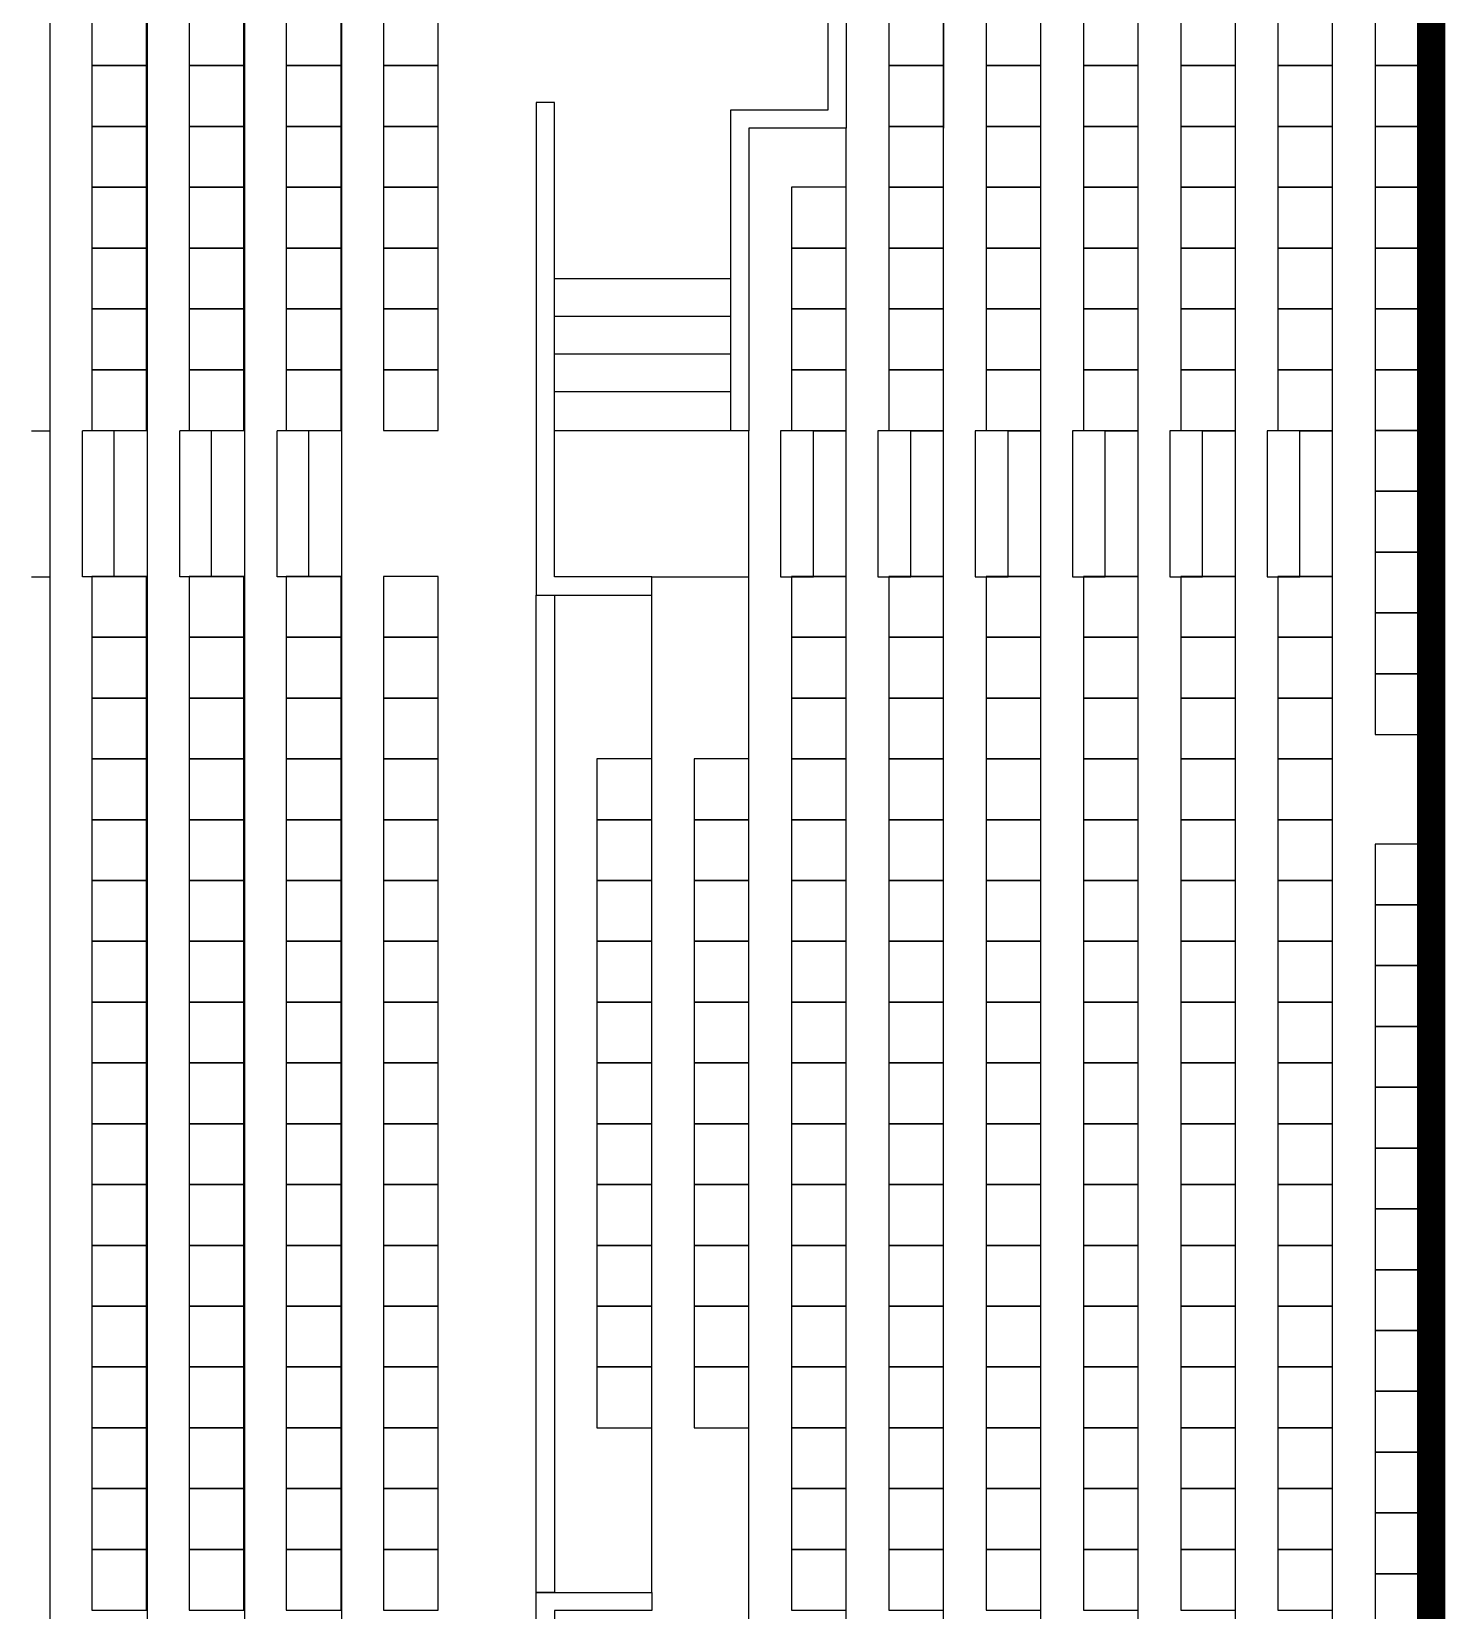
# Model space of a CAD drawing. Header units: millimetres. Extents: x -30921 to 91963, y -65754 to 26853.
# Drawn here: x 18778 to 30406, y -34769 to -21787 of the extents above; entities that cross this region are included whole.
import ezdxf

# ---------------------------------------------------------------- set-up
doc = ezdxf.new("R2010")
doc.units = ezdxf.units.MM
doc.header["$LTSCALE"] = 0.1
doc.header["$MEASUREMENT"] = 0
for name, color, linetype in [('GRADIN ESCALIER', 7, 'CONTINUOUS'), ('GRADINS_FIXES_BAS', 7, 'CONTINUOUS'), ('GRADINS_FIXES_HAUT', 7, 'CONTINUOUS'), ('SALLE CONTOUR', 7, 'CONTINUOUS')]:
    doc.layers.add(name, color=color, linetype=linetype)

msp = doc.modelspace()

# ---------------------------------------------------------------- linework, layer by layer
at = {"layer": 'GRADIN ESCALIER', "color": 7, "linetype": 'Continuous'}
for p, q in [((26278.371, 8359.876), (26278.371, -22580.124)), ((30288.371, -42480.124), (30288.371, 839.876)), ((27078.371, -50000.124), (27078.371, -20820.124)), ((27878.371, -50000.124), (27878.371, -20820.124)), ((28678.371, -49820.124), (28678.371, -20820.124)), ((29478.371, -47450.124), (29478.371, -20820.124)), ((30278.372, -42660.124), (30278.372, -20820.124)), ((25478.371, -38870.124), (25478.371, -22580.124)), ((26278.371, -50000.124), (26278.371, -22580.124)), ((24528.372, -23820.124), (23078.372, -23820.124)), ((24528.372, -24130.124), (23078.372, -24130.124)), ((24528.372, -24440.124), (23078.372, -24440.124)), ((24528.372, -24750.124), (23078.372, -24750.124)), ((18778.372, -25070.124), (18928.371, -25070.124)), ((19198.371, -26270.124), (19198.371, -25070.124)), ((19728.371, -25070.124), (19198.371, -25070.124)), ((19458.372, -26270.124), (19458.372, -25070.124)), ((19998.371, -26270.124), (19998.371, -25070.124)), ((20528.371, -25070.124), (19998.371, -25070.124)), ((20258.372, -26270.124), (20258.372, -25070.124)), ((20798.371, -26270.124), (20798.371, -25070.124)), ((21328.371, -25070.124), (20798.371, -25070.124)), ((21058.372, -26270.124), (21058.372, -25070.124)), ((24528.372, -25070.124), (23078.372, -25070.124)), ((24678.371, -35970.124), (24678.371, -25070.124)), ((25208.372, -25070.124), (25478.371, -25070.124)), ((26008.372, -25070.124), (26278.371, -25070.124)), ((26808.372, -25070.124), (27078.371, -25070.124)), ((27608.371, -25070.124), (27878.371, -25070.124)), ((28408.371, -25070.124), (28678.371, -25070.124)), ((29208.372, -25070.124), (29478.371, -25070.124)), ((18778.372, -26270.124), (18928.371, -26270.124)), ((19728.371, -26270.124), (19198.371, -26270.124)), ((20528.371, -26270.124), (19998.371, -26270.124)), ((21328.371, -26270.124), (20798.371, -26270.124)), ((23878.371, -26270.124), (24678.371, -26270.124)), ((23878.371, -34620.124), (23878.371, -26420.124))]:
    msp.add_line(p, q, dxfattribs=at)
for points in [[(18928.371, 8369.876), (18928.371, -50000.124)], [(19728.371, 8369.876), (19728.371, -50000.124)], [(20528.371, 8369.876), (20528.371, -50000.124)], [(21328.371, 8369.876), (21328.371, -50010.124)], [(25478.371, -26270.124), (25208.372, -26270.124), (25208.372, -25070.124), (24938.372, -25070.124), (24938.372, -26270.124), (25208.372, -26270.124)], [(26278.371, -26270.124), (26008.372, -26270.124), (26008.372, -25070.124), (25738.372, -25070.124), (25738.372, -26270.124), (26008.372, -26270.124)], [(27078.371, -26270.124), (26808.372, -26270.124), (26808.372, -25070.124), (26538.371, -25070.124), (26538.371, -26270.124), (26808.372, -26270.124)], [(27878.371, -26270.124), (27608.371, -26270.124), (27608.371, -25070.124), (27338.371, -25070.124), (27338.371, -26270.124), (27608.371, -26270.124)], [(28678.371, -26270.124), (28408.371, -26270.124), (28408.371, -25070.124), (28138.371, -25070.124), (28138.371, -26270.124), (28408.371, -26270.124)], [(29478.371, -26270.124), (29208.372, -26270.124), (29208.372, -25070.124), (28938.372, -25070.124), (28938.372, -26270.124), (29208.372, -26270.124)]]:
    msp.add_lwpolyline(points, dxfattribs=at)
for points in [[(24678.371, -25070.124), (24528.372, -25070.124), (24528.372, -22430.124), (25328.372, -22430.124), (25328.372, -19210.124), (24528.372, -19210.124), (24528.372, -16570.124), (24678.371, -16570.124), (24678.371, -19060.124), (25478.371, -19060.124), (25478.371, -19210.124), (25478.371, -22430.124), (25478.371, -22580.124), (24678.371, -22580.124)], [(23878.371, -26270.124), (23078.372, -26270.124), (23078.372, -22370.124), (22928.371, -22370.124), (22928.371, -26420.124), (23878.371, -26420.124)], [(23078.372, -34620.124), (22928.371, -34620.124), (22928.371, -26420.124), (23078.372, -26420.124)], [(23878.371, -34770.124), (23078.372, -34770.124), (23078.372, -38440.124), (22928.371, -38440.124), (22928.371, -34620.124), (23878.371, -34620.124)]]:
    msp.add_lwpolyline(points, close=True, dxfattribs=at)
at = {"layer": 'GRADINS_FIXES_BAS', "color": 7, "linetype": 'Continuous'}
for points in [[(19723.372, -21567.124), (19273.372, -21567.124), (19273.372, -22067.124), (19723.372, -22067.124)], [(20523.372, -21567.124), (20073.371, -21567.124), (20073.371, -22067.124), (20523.372, -22067.124)], [(21323.371, -21567.124), (20873.371, -21567.124), (20873.371, -22067.124), (21323.371, -22067.124)], [(22123.371, -21567.124), (21673.371, -21567.124), (21673.371, -22067.124), (22123.371, -22067.124)], [(19723.372, -22067.124), (19273.372, -22067.124), (19273.372, -22567.124), (19723.372, -22567.124)], [(20523.372, -22067.124), (20073.371, -22067.124), (20073.371, -22567.124), (20523.372, -22567.124)], [(21323.371, -22067.124), (20873.371, -22067.124), (20873.371, -22567.124), (21323.371, -22567.124)], [(22123.371, -22067.124), (21673.371, -22067.124), (21673.371, -22567.124), (22123.371, -22567.124)], [(19723.372, -22567.124), (19273.372, -22567.124), (19273.372, -23067.124), (19723.372, -23067.124)], [(20523.372, -22567.124), (20073.371, -22567.124), (20073.371, -23067.124), (20523.372, -23067.124)], [(21323.371, -22567.124), (20873.371, -22567.124), (20873.371, -23067.124), (21323.371, -23067.124)], [(22123.371, -22567.124), (21673.371, -22567.124), (21673.371, -23067.124), (22123.371, -23067.124)], [(19723.372, -23067.124), (19273.372, -23067.124), (19273.372, -23567.124), (19723.372, -23567.124)], [(20523.372, -23067.124), (20073.371, -23067.124), (20073.371, -23567.124), (20523.372, -23567.124)], [(21323.371, -23067.124), (20873.371, -23067.124), (20873.371, -23567.124), (21323.371, -23567.124)], [(22123.371, -23067.124), (21673.371, -23067.124), (21673.371, -23567.124), (22123.371, -23567.124)], [(19723.372, -23567.124), (19273.372, -23567.124), (19273.372, -24067.124), (19723.372, -24067.124)], [(20523.372, -23567.124), (20073.371, -23567.124), (20073.371, -24067.124), (20523.372, -24067.124)], [(21323.371, -23567.124), (20873.371, -23567.124), (20873.371, -24067.124), (21323.371, -24067.124)], [(22123.371, -23567.124), (21673.371, -23567.124), (21673.371, -24067.124), (22123.371, -24067.124)], [(19723.372, -24067.124), (19273.372, -24067.124), (19273.372, -24567.124), (19723.372, -24567.124)], [(20523.372, -24067.124), (20073.371, -24067.124), (20073.371, -24567.124), (20523.372, -24567.124)], [(21323.371, -24067.124), (20873.371, -24067.124), (20873.371, -24567.124), (21323.371, -24567.124)], [(22123.371, -24067.124), (21673.371, -24067.124), (21673.371, -24567.124), (22123.371, -24567.124)], [(19723.372, -24567.124), (19273.372, -24567.124), (19273.372, -25067.124), (19723.372, -25067.124)], [(20523.372, -24567.124), (20073.371, -24567.124), (20073.371, -25067.124), (20523.372, -25067.124)], [(21323.371, -24567.124), (20873.371, -24567.124), (20873.371, -25067.124), (21323.371, -25067.124)], [(22123.371, -24567.124), (21673.371, -24567.124), (21673.371, -25067.124), (22123.371, -25067.124)], [(19723.372, -26267.124), (19273.372, -26267.124), (19273.372, -26767.124), (19723.372, -26767.124)], [(20523.372, -26267.124), (20073.371, -26267.124), (20073.371, -26767.124), (20523.372, -26767.124)], [(21323.371, -26267.124), (20873.371, -26267.124), (20873.371, -26767.124), (21323.371, -26767.124)], [(22123.371, -26267.124), (21673.371, -26267.124), (21673.371, -26767.124), (22123.371, -26767.124)], [(19723.372, -26767.124), (19273.372, -26767.124), (19273.372, -27267.124), (19723.372, -27267.124)], [(20523.372, -26767.124), (20073.371, -26767.124), (20073.371, -27267.124), (20523.372, -27267.124)], [(21323.371, -26767.124), (20873.371, -26767.124), (20873.371, -27267.124), (21323.371, -27267.124)], [(22123.371, -26767.124), (21673.371, -26767.124), (21673.371, -27267.124), (22123.371, -27267.124)], [(19723.372, -27267.124), (19273.372, -27267.124), (19273.372, -27767.124), (19723.372, -27767.124)], [(20523.372, -27267.124), (20073.371, -27267.124), (20073.371, -27767.124), (20523.372, -27767.124)], [(21323.371, -27267.124), (20873.371, -27267.124), (20873.371, -27767.124), (21323.371, -27767.124)], [(22123.371, -27267.124), (21673.371, -27267.124), (21673.371, -27767.124), (22123.371, -27767.124)], [(19723.372, -27767.124), (19273.372, -27767.124), (19273.372, -28267.124), (19723.372, -28267.124)], [(20523.372, -27767.124), (20073.371, -27767.124), (20073.371, -28267.124), (20523.372, -28267.124)], [(21323.371, -27767.124), (20873.371, -27767.124), (20873.371, -28267.124), (21323.371, -28267.124)], [(22123.371, -27767.124), (21673.371, -27767.124), (21673.371, -28267.124), (22123.371, -28267.124)], [(19723.372, -28267.124), (19273.372, -28267.124), (19273.372, -28767.124), (19723.372, -28767.124)], [(20523.372, -28267.124), (20073.371, -28267.124), (20073.371, -28767.124), (20523.372, -28767.124)], [(21323.371, -28267.124), (20873.371, -28267.124), (20873.371, -28767.124), (21323.371, -28767.124)], [(22123.371, -28267.124), (21673.371, -28267.124), (21673.371, -28767.124), (22123.371, -28767.124)], [(19723.372, -28767.124), (19273.372, -28767.124), (19273.372, -29267.124), (19723.372, -29267.124)], [(20523.372, -28767.124), (20073.371, -28767.124), (20073.371, -29267.124), (20523.372, -29267.124)], [(21323.371, -28767.124), (20873.371, -28767.124), (20873.371, -29267.124), (21323.371, -29267.124)], [(22123.371, -28767.124), (21673.371, -28767.124), (21673.371, -29267.124), (22123.371, -29267.124)], [(19723.372, -29267.124), (19273.372, -29267.124), (19273.372, -29767.124), (19723.372, -29767.124)], [(20523.372, -29267.124), (20073.371, -29267.124), (20073.371, -29767.124), (20523.372, -29767.124)], [(21323.371, -29267.124), (20873.371, -29267.124), (20873.371, -29767.124), (21323.371, -29767.124)], [(22123.371, -29267.124), (21673.371, -29267.124), (21673.371, -29767.124), (22123.371, -29767.124)], [(19723.372, -29767.124), (19273.372, -29767.124), (19273.372, -30267.124), (19723.372, -30267.124)], [(20523.372, -29767.124), (20073.371, -29767.124), (20073.371, -30267.124), (20523.372, -30267.124)], [(21323.371, -29767.124), (20873.371, -29767.124), (20873.371, -30267.124), (21323.371, -30267.124)], [(22123.371, -29767.124), (21673.371, -29767.124), (21673.371, -30267.124), (22123.371, -30267.124)], [(19723.372, -30267.124), (19273.372, -30267.124), (19273.372, -30767.124), (19723.372, -30767.124)], [(20523.372, -30267.124), (20073.371, -30267.124), (20073.371, -30767.124), (20523.372, -30767.124)], [(21323.371, -30267.124), (20873.371, -30267.124), (20873.371, -30767.124), (21323.371, -30767.124)], [(22123.371, -30267.124), (21673.371, -30267.124), (21673.371, -30767.124), (22123.371, -30767.124)], [(19723.372, -30767.124), (19273.372, -30767.124), (19273.372, -31267.124), (19723.372, -31267.124)], [(20523.372, -30767.124), (20073.371, -30767.124), (20073.371, -31267.124), (20523.372, -31267.124)], [(21323.371, -30767.124), (20873.371, -30767.124), (20873.371, -31267.124), (21323.371, -31267.124)], [(22123.371, -30767.124), (21673.371, -30767.124), (21673.371, -31267.124), (22123.371, -31267.124)], [(19723.372, -31267.124), (19273.372, -31267.124), (19273.372, -31767.124), (19723.372, -31767.124)], [(20523.372, -31267.124), (20073.371, -31267.124), (20073.371, -31767.124), (20523.372, -31767.124)], [(21323.371, -31267.124), (20873.371, -31267.124), (20873.371, -31767.124), (21323.371, -31767.124)], [(22123.371, -31267.124), (21673.371, -31267.124), (21673.371, -31767.124), (22123.371, -31767.124)], [(19723.372, -31767.124), (19273.372, -31767.124), (19273.372, -32267.124), (19723.372, -32267.124)], [(20523.372, -31767.124), (20073.371, -31767.124), (20073.371, -32267.124), (20523.372, -32267.124)], [(21323.371, -31767.124), (20873.371, -31767.124), (20873.371, -32267.124), (21323.371, -32267.124)], [(22123.371, -31767.124), (21673.371, -31767.124), (21673.371, -32267.124), (22123.371, -32267.124)], [(19723.372, -32267.124), (19273.372, -32267.124), (19273.372, -32767.124), (19723.372, -32767.124)], [(20523.372, -32267.124), (20073.371, -32267.124), (20073.371, -32767.124), (20523.372, -32767.124)], [(21323.371, -32267.124), (20873.371, -32267.124), (20873.371, -32767.124), (21323.371, -32767.124)], [(22123.371, -32267.124), (21673.371, -32267.124), (21673.371, -32767.124), (22123.371, -32767.124)], [(19723.372, -32767.124), (19273.372, -32767.124), (19273.372, -33267.124), (19723.372, -33267.124)], [(20523.372, -32767.124), (20073.371, -32767.124), (20073.371, -33267.124), (20523.372, -33267.124)], [(21323.371, -32767.124), (20873.371, -32767.124), (20873.371, -33267.124), (21323.371, -33267.124)], [(22123.371, -32767.124), (21673.371, -32767.124), (21673.371, -33267.124), (22123.371, -33267.124)], [(19723.372, -33267.124), (19273.372, -33267.124), (19273.372, -33767.124), (19723.372, -33767.124)], [(20523.372, -33267.124), (20073.371, -33267.124), (20073.371, -33767.124), (20523.372, -33767.124)], [(21323.371, -33267.124), (20873.371, -33267.124), (20873.371, -33767.124), (21323.371, -33767.124)], [(22123.371, -33267.124), (21673.371, -33267.124), (21673.371, -33767.124), (22123.371, -33767.124)], [(19723.372, -33767.124), (19273.372, -33767.124), (19273.372, -34267.124), (19723.372, -34267.124)], [(20523.372, -33767.124), (20073.371, -33767.124), (20073.371, -34267.124), (20523.372, -34267.124)], [(21323.371, -33767.124), (20873.371, -33767.124), (20873.371, -34267.124), (21323.371, -34267.124)], [(22123.371, -33767.124), (21673.371, -33767.124), (21673.371, -34267.124), (22123.371, -34267.124)], [(19723.372, -34267.124), (19273.372, -34267.124), (19273.372, -34767.124), (19723.372, -34767.124)], [(20523.372, -34267.124), (20073.371, -34267.124), (20073.371, -34767.124), (20523.372, -34767.124)], [(21323.371, -34267.124), (20873.371, -34267.124), (20873.371, -34767.124), (21323.371, -34767.124)], [(22123.371, -34267.124), (21673.371, -34267.124), (21673.371, -34767.124), (22123.371, -34767.124)]]:
    msp.add_lwpolyline(points, close=True, dxfattribs=at)
at = {"layer": 'GRADINS_FIXES_HAUT', "color": 7, "linetype": 'Continuous'}
for points in [[(25828.372, -22067.124), (26278.371, -22067.124), (26278.371, -21567.124), (25828.372, -21567.124)], [(26628.371, -22067.124), (27078.371, -22067.124), (27078.371, -21567.124), (26628.371, -21567.124)], [(27428.371, -22067.124), (27878.371, -22067.124), (27878.371, -21567.124), (27428.371, -21567.124)], [(28228.371, -22067.124), (28678.371, -22067.124), (28678.371, -21567.124), (28228.371, -21567.124)], [(29028.372, -22067.124), (29478.371, -22067.124), (29478.371, -21567.124), (29028.372, -21567.124)], [(29828.372, -22067.124), (30278.372, -22067.124), (30278.372, -21567.124), (29828.372, -21567.124)], [(25828.372, -22567.124), (26278.371, -22567.124), (26278.371, -22067.124), (25828.372, -22067.124)], [(26628.371, -22567.124), (27078.371, -22567.124), (27078.371, -22067.124), (26628.371, -22067.124)], [(27428.371, -22567.124), (27878.371, -22567.124), (27878.371, -22067.124), (27428.371, -22067.124)], [(28228.371, -22567.124), (28678.371, -22567.124), (28678.371, -22067.124), (28228.371, -22067.124)], [(29028.372, -22567.124), (29478.371, -22567.124), (29478.371, -22067.124), (29028.372, -22067.124)], [(29828.372, -22567.124), (30278.372, -22567.124), (30278.372, -22067.124), (29828.372, -22067.124)], [(25828.372, -23067.124), (26278.371, -23067.124), (26278.371, -22567.124), (25828.372, -22567.124)], [(26628.371, -23067.124), (27078.371, -23067.124), (27078.371, -22567.124), (26628.371, -22567.124)], [(27428.371, -23067.124), (27878.371, -23067.124), (27878.371, -22567.124), (27428.371, -22567.124)], [(28228.371, -23067.124), (28678.371, -23067.124), (28678.371, -22567.124), (28228.371, -22567.124)], [(29028.372, -23067.124), (29478.371, -23067.124), (29478.371, -22567.124), (29028.372, -22567.124)], [(29828.372, -23067.124), (30278.372, -23067.124), (30278.372, -22567.124), (29828.372, -22567.124)], [(25028.372, -23567.124), (25478.371, -23567.124), (25478.371, -23067.124), (25028.372, -23067.124)], [(25828.372, -23567.124), (26278.371, -23567.124), (26278.371, -23067.124), (25828.372, -23067.124)], [(26628.371, -23567.124), (27078.371, -23567.124), (27078.371, -23067.124), (26628.371, -23067.124)], [(27428.371, -23567.124), (27878.371, -23567.124), (27878.371, -23067.124), (27428.371, -23067.124)], [(28228.371, -23567.124), (28678.371, -23567.124), (28678.371, -23067.124), (28228.371, -23067.124)], [(29028.372, -23567.124), (29478.371, -23567.124), (29478.371, -23067.124), (29028.372, -23067.124)], [(29828.372, -23567.124), (30278.372, -23567.124), (30278.372, -23067.124), (29828.372, -23067.124)], [(25028.372, -24067.124), (25478.371, -24067.124), (25478.371, -23567.124), (25028.372, -23567.124)], [(25828.372, -24067.124), (26278.371, -24067.124), (26278.371, -23567.124), (25828.372, -23567.124)], [(26628.371, -24067.124), (27078.371, -24067.124), (27078.371, -23567.124), (26628.371, -23567.124)], [(27428.371, -24067.124), (27878.371, -24067.124), (27878.371, -23567.124), (27428.371, -23567.124)], [(28228.371, -24067.124), (28678.371, -24067.124), (28678.371, -23567.124), (28228.371, -23567.124)], [(29028.372, -24067.124), (29478.371, -24067.124), (29478.371, -23567.124), (29028.372, -23567.124)], [(29828.372, -24067.124), (30278.372, -24067.124), (30278.372, -23567.124), (29828.372, -23567.124)], [(25028.372, -24567.124), (25478.371, -24567.124), (25478.371, -24067.124), (25028.372, -24067.124)], [(25828.372, -24567.124), (26278.371, -24567.124), (26278.371, -24067.124), (25828.372, -24067.124)], [(26628.371, -24567.124), (27078.371, -24567.124), (27078.371, -24067.124), (26628.371, -24067.124)], [(27428.371, -24567.124), (27878.371, -24567.124), (27878.371, -24067.124), (27428.371, -24067.124)], [(28228.371, -24567.124), (28678.371, -24567.124), (28678.371, -24067.124), (28228.371, -24067.124)], [(29028.372, -24567.124), (29478.371, -24567.124), (29478.371, -24067.124), (29028.372, -24067.124)], [(29828.372, -24567.124), (30278.372, -24567.124), (30278.372, -24067.124), (29828.372, -24067.124)], [(25028.372, -25067.124), (25478.371, -25067.124), (25478.371, -24567.124), (25028.372, -24567.124)], [(25828.372, -25067.124), (26278.371, -25067.124), (26278.371, -24567.124), (25828.372, -24567.124)], [(26628.371, -25067.124), (27078.371, -25067.124), (27078.371, -24567.124), (26628.371, -24567.124)], [(27428.371, -25067.124), (27878.371, -25067.124), (27878.371, -24567.124), (27428.371, -24567.124)], [(28228.371, -25067.124), (28678.371, -25067.124), (28678.371, -24567.124), (28228.371, -24567.124)], [(29028.372, -25067.124), (29478.371, -25067.124), (29478.371, -24567.124), (29028.372, -24567.124)], [(29828.372, -25067.124), (30278.372, -25067.124), (30278.372, -24567.124), (29828.372, -24567.124)], [(29828.372, -25567.124), (30278.372, -25567.124), (30278.372, -25067.124), (29828.372, -25067.124)], [(29828.372, -26067.124), (30278.372, -26067.124), (30278.372, -25567.124), (29828.372, -25567.124)], [(29828.372, -26567.124), (30278.372, -26567.124), (30278.372, -26067.124), (29828.372, -26067.124)], [(25028.372, -26767.124), (25478.371, -26767.124), (25478.371, -26267.124), (25028.372, -26267.124)], [(25828.372, -26767.124), (26278.371, -26767.124), (26278.371, -26267.124), (25828.372, -26267.124)], [(26628.371, -26767.124), (27078.371, -26767.124), (27078.371, -26267.124), (26628.371, -26267.124)], [(27428.371, -26767.124), (27878.371, -26767.124), (27878.371, -26267.124), (27428.371, -26267.124)], [(28228.371, -26767.124), (28678.371, -26767.124), (28678.371, -26267.124), (28228.371, -26267.124)], [(29028.372, -26767.124), (29478.371, -26767.124), (29478.371, -26267.124), (29028.372, -26267.124)], [(29828.372, -27067.124), (30278.372, -27067.124), (30278.372, -26567.124), (29828.372, -26567.124)], [(25028.372, -27267.124), (25478.371, -27267.124), (25478.371, -26767.124), (25028.372, -26767.124)], [(25828.372, -27267.124), (26278.371, -27267.124), (26278.371, -26767.124), (25828.372, -26767.124)], [(26628.371, -27267.124), (27078.371, -27267.124), (27078.371, -26767.124), (26628.371, -26767.124)], [(27428.371, -27267.124), (27878.371, -27267.124), (27878.371, -26767.124), (27428.371, -26767.124)], [(28228.371, -27267.124), (28678.371, -27267.124), (28678.371, -26767.124), (28228.371, -26767.124)], [(29028.372, -27267.124), (29478.371, -27267.124), (29478.371, -26767.124), (29028.372, -26767.124)], [(29828.372, -27567.124), (30278.372, -27567.124), (30278.372, -27067.124), (29828.372, -27067.124)], [(25028.372, -27767.124), (25478.371, -27767.124), (25478.371, -27267.124), (25028.372, -27267.124)], [(25828.372, -27767.124), (26278.371, -27767.124), (26278.371, -27267.124), (25828.372, -27267.124)], [(26628.371, -27767.124), (27078.371, -27767.124), (27078.371, -27267.124), (26628.371, -27267.124)], [(27428.371, -27767.124), (27878.371, -27767.124), (27878.371, -27267.124), (27428.371, -27267.124)], [(28228.371, -27767.124), (28678.371, -27767.124), (28678.371, -27267.124), (28228.371, -27267.124)], [(29028.372, -27767.124), (29478.371, -27767.124), (29478.371, -27267.124), (29028.372, -27267.124)], [(23428.371, -28267.124), (23878.371, -28267.124), (23878.371, -27767.124), (23428.371, -27767.124)], [(24228.371, -28267.124), (24678.371, -28267.124), (24678.371, -27767.124), (24228.371, -27767.124)], [(25028.372, -28267.124), (25478.371, -28267.124), (25478.371, -27767.124), (25028.372, -27767.124)], [(25828.372, -28267.124), (26278.371, -28267.124), (26278.371, -27767.124), (25828.372, -27767.124)], [(26628.371, -28267.124), (27078.371, -28267.124), (27078.371, -27767.124), (26628.371, -27767.124)], [(27428.371, -28267.124), (27878.371, -28267.124), (27878.371, -27767.124), (27428.371, -27767.124)], [(28228.371, -28267.124), (28678.371, -28267.124), (28678.371, -27767.124), (28228.371, -27767.124)], [(29028.372, -28267.124), (29478.371, -28267.124), (29478.371, -27767.124), (29028.372, -27767.124)], [(23428.371, -28767.124), (23878.371, -28767.124), (23878.371, -28267.124), (23428.371, -28267.124)], [(24228.371, -28767.124), (24678.371, -28767.124), (24678.371, -28267.124), (24228.371, -28267.124)], [(25028.372, -28767.124), (25478.371, -28767.124), (25478.371, -28267.124), (25028.372, -28267.124)], [(25828.372, -28767.124), (26278.371, -28767.124), (26278.371, -28267.124), (25828.372, -28267.124)], [(26628.371, -28767.124), (27078.371, -28767.124), (27078.371, -28267.124), (26628.371, -28267.124)], [(27428.371, -28767.124), (27878.371, -28767.124), (27878.371, -28267.124), (27428.371, -28267.124)], [(28228.371, -28767.124), (28678.371, -28767.124), (28678.371, -28267.124), (28228.371, -28267.124)], [(29028.372, -28767.124), (29478.371, -28767.124), (29478.371, -28267.124), (29028.372, -28267.124)], [(29828.372, -28967.124), (30278.372, -28967.124), (30278.372, -28467.124), (29828.372, -28467.124)], [(23428.371, -29267.124), (23878.371, -29267.124), (23878.371, -28767.124), (23428.371, -28767.124)], [(24228.371, -29267.124), (24678.371, -29267.124), (24678.371, -28767.124), (24228.371, -28767.124)], [(25028.372, -29267.124), (25478.371, -29267.124), (25478.371, -28767.124), (25028.372, -28767.124)], [(25828.372, -29267.124), (26278.371, -29267.124), (26278.371, -28767.124), (25828.372, -28767.124)], [(26628.371, -29267.124), (27078.371, -29267.124), (27078.371, -28767.124), (26628.371, -28767.124)], [(27428.371, -29267.124), (27878.371, -29267.124), (27878.371, -28767.124), (27428.371, -28767.124)], [(28228.371, -29267.124), (28678.371, -29267.124), (28678.371, -28767.124), (28228.371, -28767.124)], [(29028.372, -29267.124), (29478.371, -29267.124), (29478.371, -28767.124), (29028.372, -28767.124)], [(29828.372, -29467.124), (30278.372, -29467.124), (30278.372, -28967.124), (29828.372, -28967.124)], [(23428.371, -29767.124), (23878.371, -29767.124), (23878.371, -29267.124), (23428.371, -29267.124)], [(24228.371, -29767.124), (24678.371, -29767.124), (24678.371, -29267.124), (24228.371, -29267.124)], [(25028.372, -29767.124), (25478.371, -29767.124), (25478.371, -29267.124), (25028.372, -29267.124)], [(25828.372, -29767.124), (26278.371, -29767.124), (26278.371, -29267.124), (25828.372, -29267.124)], [(26628.371, -29767.124), (27078.371, -29767.124), (27078.371, -29267.124), (26628.371, -29267.124)], [(27428.371, -29767.124), (27878.371, -29767.124), (27878.371, -29267.124), (27428.371, -29267.124)], [(28228.371, -29767.124), (28678.371, -29767.124), (28678.371, -29267.124), (28228.371, -29267.124)], [(29028.372, -29767.124), (29478.371, -29767.124), (29478.371, -29267.124), (29028.372, -29267.124)], [(29828.372, -29967.124), (30278.372, -29967.124), (30278.372, -29467.124), (29828.372, -29467.124)], [(23428.371, -30267.124), (23878.371, -30267.124), (23878.371, -29767.124), (23428.371, -29767.124)], [(24228.371, -30267.124), (24678.371, -30267.124), (24678.371, -29767.124), (24228.371, -29767.124)], [(25028.372, -30267.124), (25478.371, -30267.124), (25478.371, -29767.124), (25028.372, -29767.124)], [(25828.372, -30267.124), (26278.371, -30267.124), (26278.371, -29767.124), (25828.372, -29767.124)], [(26628.371, -30267.124), (27078.371, -30267.124), (27078.371, -29767.124), (26628.371, -29767.124)], [(27428.371, -30267.124), (27878.371, -30267.124), (27878.371, -29767.124), (27428.371, -29767.124)], [(28228.371, -30267.124), (28678.371, -30267.124), (28678.371, -29767.124), (28228.371, -29767.124)], [(29028.372, -30267.124), (29478.371, -30267.124), (29478.371, -29767.124), (29028.372, -29767.124)], [(29828.372, -30467.124), (30278.372, -30467.124), (30278.372, -29967.124), (29828.372, -29967.124)], [(23428.371, -30767.124), (23878.371, -30767.124), (23878.371, -30267.124), (23428.371, -30267.124)], [(24228.371, -30767.124), (24678.371, -30767.124), (24678.371, -30267.124), (24228.371, -30267.124)], [(25028.372, -30767.124), (25478.371, -30767.124), (25478.371, -30267.124), (25028.372, -30267.124)], [(25828.372, -30767.124), (26278.371, -30767.124), (26278.371, -30267.124), (25828.372, -30267.124)], [(26628.371, -30767.124), (27078.371, -30767.124), (27078.371, -30267.124), (26628.371, -30267.124)], [(27428.371, -30767.124), (27878.371, -30767.124), (27878.371, -30267.124), (27428.371, -30267.124)], [(28228.371, -30767.124), (28678.371, -30767.124), (28678.371, -30267.124), (28228.371, -30267.124)], [(29028.372, -30767.124), (29478.371, -30767.124), (29478.371, -30267.124), (29028.372, -30267.124)], [(29828.372, -30967.124), (30278.372, -30967.124), (30278.372, -30467.124), (29828.372, -30467.124)], [(23428.371, -31267.124), (23878.371, -31267.124), (23878.371, -30767.124), (23428.371, -30767.124)], [(24228.371, -31267.124), (24678.371, -31267.124), (24678.371, -30767.124), (24228.371, -30767.124)], [(25028.372, -31267.124), (25478.371, -31267.124), (25478.371, -30767.124), (25028.372, -30767.124)], [(25828.372, -31267.124), (26278.371, -31267.124), (26278.371, -30767.124), (25828.372, -30767.124)], [(26628.371, -31267.124), (27078.371, -31267.124), (27078.371, -30767.124), (26628.371, -30767.124)], [(27428.371, -31267.124), (27878.371, -31267.124), (27878.371, -30767.124), (27428.371, -30767.124)], [(28228.371, -31267.124), (28678.371, -31267.124), (28678.371, -30767.124), (28228.371, -30767.124)], [(29028.372, -31267.124), (29478.371, -31267.124), (29478.371, -30767.124), (29028.372, -30767.124)], [(29828.372, -31467.124), (30278.372, -31467.124), (30278.372, -30967.124), (29828.372, -30967.124)], [(23428.371, -31767.124), (23878.371, -31767.124), (23878.371, -31267.124), (23428.371, -31267.124)], [(24228.371, -31767.124), (24678.371, -31767.124), (24678.371, -31267.124), (24228.371, -31267.124)], [(25028.372, -31767.124), (25478.371, -31767.124), (25478.371, -31267.124), (25028.372, -31267.124)], [(25828.372, -31767.124), (26278.371, -31767.124), (26278.371, -31267.124), (25828.372, -31267.124)], [(26628.371, -31767.124), (27078.371, -31767.124), (27078.371, -31267.124), (26628.371, -31267.124)], [(27428.371, -31767.124), (27878.371, -31767.124), (27878.371, -31267.124), (27428.371, -31267.124)], [(28228.371, -31767.124), (28678.371, -31767.124), (28678.371, -31267.124), (28228.371, -31267.124)], [(29028.372, -31767.124), (29478.371, -31767.124), (29478.371, -31267.124), (29028.372, -31267.124)], [(29828.372, -31967.124), (30278.372, -31967.124), (30278.372, -31467.124), (29828.372, -31467.124)], [(23428.371, -32267.124), (23878.371, -32267.124), (23878.371, -31767.124), (23428.371, -31767.124)], [(24228.371, -32267.124), (24678.371, -32267.124), (24678.371, -31767.124), (24228.371, -31767.124)], [(25028.372, -32267.124), (25478.371, -32267.124), (25478.371, -31767.124), (25028.372, -31767.124)], [(25828.372, -32267.124), (26278.371, -32267.124), (26278.371, -31767.124), (25828.372, -31767.124)], [(26628.371, -32267.124), (27078.371, -32267.124), (27078.371, -31767.124), (26628.371, -31767.124)], [(27428.371, -32267.124), (27878.371, -32267.124), (27878.371, -31767.124), (27428.371, -31767.124)], [(28228.371, -32267.124), (28678.371, -32267.124), (28678.371, -31767.124), (28228.371, -31767.124)], [(29028.372, -32267.124), (29478.371, -32267.124), (29478.371, -31767.124), (29028.372, -31767.124)], [(29828.372, -32467.124), (30278.372, -32467.124), (30278.372, -31967.124), (29828.372, -31967.124)], [(23428.371, -32767.124), (23878.371, -32767.124), (23878.371, -32267.124), (23428.371, -32267.124)], [(24228.371, -32767.124), (24678.371, -32767.124), (24678.371, -32267.124), (24228.371, -32267.124)], [(25028.372, -32767.124), (25478.371, -32767.124), (25478.371, -32267.124), (25028.372, -32267.124)], [(25828.372, -32767.124), (26278.371, -32767.124), (26278.371, -32267.124), (25828.372, -32267.124)], [(26628.371, -32767.124), (27078.371, -32767.124), (27078.371, -32267.124), (26628.371, -32267.124)], [(27428.371, -32767.124), (27878.371, -32767.124), (27878.371, -32267.124), (27428.371, -32267.124)], [(28228.371, -32767.124), (28678.371, -32767.124), (28678.371, -32267.124), (28228.371, -32267.124)], [(29028.372, -32767.124), (29478.371, -32767.124), (29478.371, -32267.124), (29028.372, -32267.124)], [(29828.372, -32967.124), (30278.372, -32967.124), (30278.372, -32467.124), (29828.372, -32467.124)], [(23428.371, -33267.124), (23878.371, -33267.124), (23878.371, -32767.124), (23428.371, -32767.124)], [(24228.371, -33267.124), (24678.371, -33267.124), (24678.371, -32767.124), (24228.371, -32767.124)], [(25028.372, -33267.124), (25478.371, -33267.124), (25478.371, -32767.124), (25028.372, -32767.124)], [(25828.372, -33267.124), (26278.371, -33267.124), (26278.371, -32767.124), (25828.372, -32767.124)], [(26628.371, -33267.124), (27078.371, -33267.124), (27078.371, -32767.124), (26628.371, -32767.124)], [(27428.371, -33267.124), (27878.371, -33267.124), (27878.371, -32767.124), (27428.371, -32767.124)], [(28228.371, -33267.124), (28678.371, -33267.124), (28678.371, -32767.124), (28228.371, -32767.124)], [(29028.372, -33267.124), (29478.371, -33267.124), (29478.371, -32767.124), (29028.372, -32767.124)], [(29828.372, -33467.124), (30278.372, -33467.124), (30278.372, -32967.124), (29828.372, -32967.124)], [(25028.372, -33767.124), (25478.371, -33767.124), (25478.371, -33267.124), (25028.372, -33267.124)], [(25828.372, -33767.124), (26278.371, -33767.124), (26278.371, -33267.124), (25828.372, -33267.124)], [(26628.371, -33767.124), (27078.371, -33767.124), (27078.371, -33267.124), (26628.371, -33267.124)], [(27428.371, -33767.124), (27878.371, -33767.124), (27878.371, -33267.124), (27428.371, -33267.124)], [(28228.371, -33767.124), (28678.371, -33767.124), (28678.371, -33267.124), (28228.371, -33267.124)], [(29028.372, -33767.124), (29478.371, -33767.124), (29478.371, -33267.124), (29028.372, -33267.124)], [(29828.372, -33967.124), (30278.372, -33967.124), (30278.372, -33467.124), (29828.372, -33467.124)], [(25028.372, -34267.124), (25478.371, -34267.124), (25478.371, -33767.124), (25028.372, -33767.124)], [(25828.372, -34267.124), (26278.371, -34267.124), (26278.371, -33767.124), (25828.372, -33767.124)], [(26628.371, -34267.124), (27078.371, -34267.124), (27078.371, -33767.124), (26628.371, -33767.124)], [(27428.371, -34267.124), (27878.371, -34267.124), (27878.371, -33767.124), (27428.371, -33767.124)], [(28228.371, -34267.124), (28678.371, -34267.124), (28678.371, -33767.124), (28228.371, -33767.124)], [(29028.372, -34267.124), (29478.371, -34267.124), (29478.371, -33767.124), (29028.372, -33767.124)], [(29828.372, -34467.124), (30278.372, -34467.124), (30278.372, -33967.124), (29828.372, -33967.124)], [(25028.372, -34767.124), (25478.371, -34767.124), (25478.371, -34267.124), (25028.372, -34267.124)], [(25828.372, -34767.124), (26278.371, -34767.124), (26278.371, -34267.124), (25828.372, -34267.124)], [(26628.371, -34767.124), (27078.371, -34767.124), (27078.371, -34267.124), (26628.371, -34267.124)], [(27428.371, -34767.124), (27878.371, -34767.124), (27878.371, -34267.124), (27428.371, -34267.124)], [(28228.371, -34767.124), (28678.371, -34767.124), (28678.371, -34267.124), (28228.371, -34267.124)], [(29028.372, -34767.124), (29478.371, -34767.124), (29478.371, -34267.124), (29028.372, -34267.124)], [(29828.372, -34967.124), (30278.372, -34967.124), (30278.372, -34467.124), (29828.372, -34467.124)]]:
    msp.add_lwpolyline(points, close=True, dxfattribs=at)
at = {"layer": 'SALLE CONTOUR', "color": 7, "linetype": 'Continuous', "const_width": 234.696}
msp.add_lwpolyline([(30288.371, -40637.124), (30288.371, -937.124)], dxfattribs=at)

doc.saveas('drawing.dxf')
